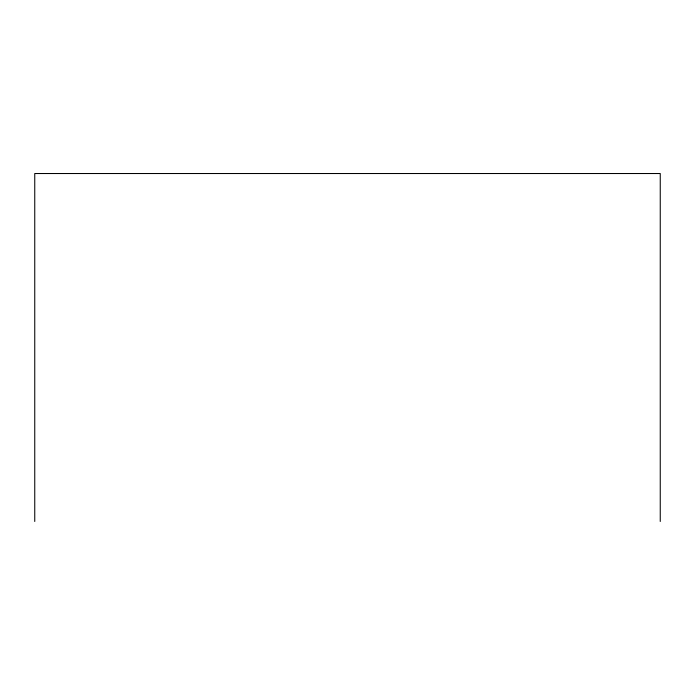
<?xml version="1.0" encoding="UTF-8"?>
<svg xmlns="http://www.w3.org/2000/svg" width="695" height="695" viewBox="0 0 695 695"><rect width="100%" height="100%" fill="white"/><g stroke="black" fill="none" stroke-linecap="round" stroke-linejoin="round"><path stroke-width="1.04" d="M660.25 521.476L660.25 173.524L34.75 173.524L34.75 521.476"/></g></svg>
